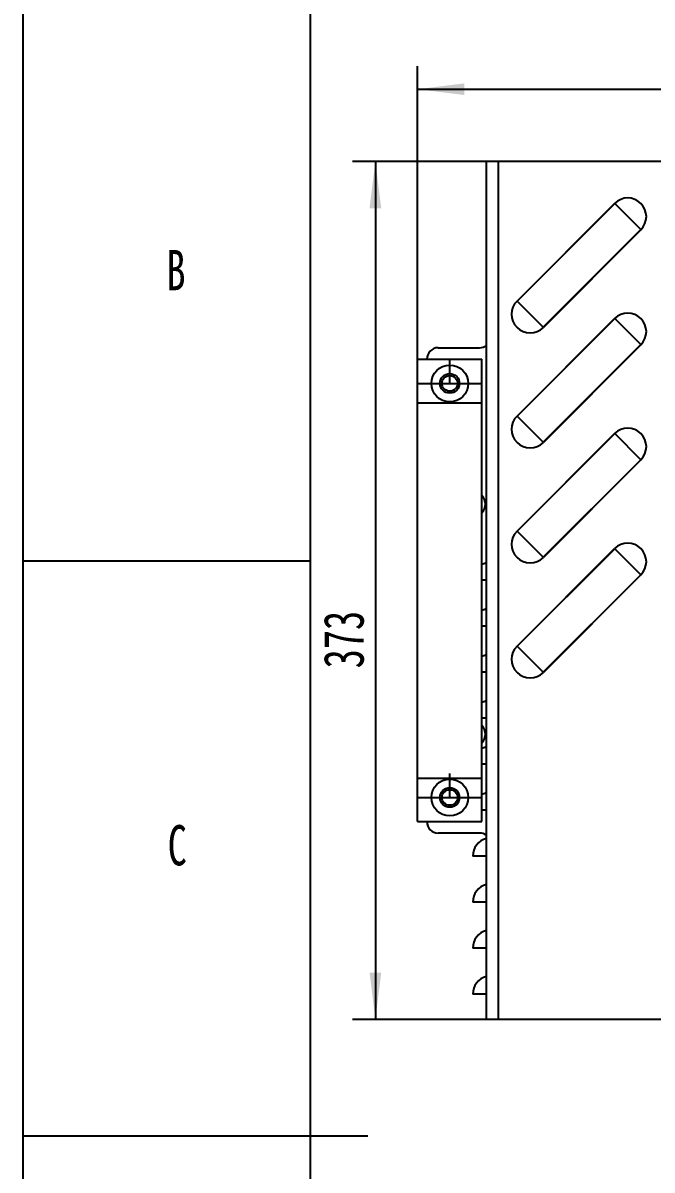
# Model space of a CAD drawing. Header units: millimetres. Extents: x 0 to 210, y 0 to 297.
# Drawn here: x 0 to 54.7, y 145.5 to 245.3 of the extents above; entities that cross this region are included whole.
import ezdxf

# ---------------------------------------------------------------- set-up
doc = ezdxf.new("R2010")
doc.units = ezdxf.units.MM
doc.linetypes.add('CENTERX2', pattern=[20.32, 12.7, -2.54, 2.54, -2.54])
doc.layers.add('图框', color=7, linetype='Continuous')
doc.layers.add('图纸格式', color=7, linetype='Continuous')
doc.styles.add('SLDTEXTSTYLE5', font='TXT', dxfattribs={"width": 0.7})
doc.dimstyles.new('SLDDIMSTYLE0', dxfattribs={"dimtxt": 3.5, "dimasz": 4.08, "dimexe": 0, "dimexo": 0.0625, "dimgap": 0.875, "dimtad": 2, "dimlfac": 5, "dimrnd": 1e-09, "dimzin": 12, "dimdsep": 46, "dimtxsty": 'SLDTEXTSTYLE5', "dimsah": 1, "dimcen": 0.09, "dimadec": 0, "dimazin": 3, "dimtfac": 1, "dimtofl": 0, "dimtmove": 0, "dimatfit": 3, "dimfxl": 0, "dimfrac": 2, "dimtolj": 1, "dimtzin": 12, "dimarcsym": 0})

# ---------------------------------------------------------------- blocks, each defined once
blk = doc.blocks.new('_D')
at = {"layer": '图纸格式'}
for p, q in [((34.338, 216.02), (34.338, 241.498)), ((118.938, 216.02), (118.938, 241.498)), ((34.338, 239.498), (118.938, 239.498))]:
    blk.add_line(p, q, dxfattribs=at)
for points in [[(34.338, 239.498), (38.418, 238.99), (38.418, 240.006)], [(118.938, 239.498), (114.858, 240.006), (114.858, 238.99)]]:
    blk.add_solid(points, dxfattribs=at)
at = {"layer": '图纸格式', "insert": (77.496, 244.009), "char_height": 3.5, "attachment_point": 1, "style": 'SLDTEXTSTYLE5'}
blk.add_mtext('423', dxfattribs=at)
blk = doc.blocks.new('_D_1')
at = {"layer": '图纸格式'}
for p, q in [((40.338, 233.22), (28.668, 233.22)), ((30.668, 233.22), (30.668, 158.62)), ((40.338, 158.62), (28.668, 158.62))]:
    blk.add_line(p, q, dxfattribs=at)
for points in [[(30.668, 233.22), (30.16, 229.14), (31.176, 229.14)], [(30.668, 158.62), (31.176, 162.7), (30.16, 162.7)]]:
    blk.add_solid(points, dxfattribs=at)
at = {"layer": '图纸格式', "insert": (26.157, 189.147), "char_height": 3.5, "attachment_point": 1, "rotation": 90, "style": 'SLDTEXTSTYLE5'}
blk.add_mtext('373', dxfattribs=at)

msp = doc.modelspace()

# ---------------------------------------------------------------- linework, layer by layer
at = {"color": 7, "linetype": 'Continuous', "lineweight": 25}
for p, q in [((40.338, 158.62), (40.338, 233.22)), ((41.338, 233.22), (40.338, 233.22)), ((111.9384, 233.22), (41.338, 233.22)), ((41.338, 233.22), (41.338, 158.62)), ((42.9911, 221.0821), (51.4764, 229.5673)), ((51.4905, 229.5532), (43.0052, 221.0679)), ((53.7532, 227.2905), (51.4905, 229.5532)), ((45.268, 218.8052), (53.7532, 227.2905)), ((53.7674, 227.2763), (45.2821, 218.791)), ((43.0052, 221.0679), (45.268, 218.8052)), ((42.9911, 211.0821), (51.4764, 219.5673)), ((51.4905, 219.5532), (43.0052, 211.0679)), ((53.7532, 217.2905), (51.4905, 219.5532)), ((36.138, 217.02), (39.738, 217.02)), ((40.298, 217.1915), (40.338, 217.22)), ((40.298, 217.1915), (40.298, 198.3485)), ((45.268, 208.8052), (53.7532, 217.2905)), ((53.7674, 217.2763), (45.2821, 208.791)), ((34.338, 212.2465), (34.338, 216.02)), ((34.338, 216.02), (39.938, 216.02)), ((39.938, 212.2465), (39.938, 216.02)), ((34.338, 179.5936), (34.338, 212.2465)), ((34.338, 212.2465), (39.938, 212.2465)), ((39.938, 179.5936), (39.938, 212.2465)), ((43.0052, 211.0679), (45.268, 208.8052)), ((42.9911, 201.0821), (51.4764, 209.5673)), ((51.4905, 209.5532), (43.0052, 201.0679)), ((53.7532, 207.2905), (51.4905, 209.5532)), ((45.268, 198.8052), (53.7532, 207.2905)), ((53.7674, 207.2763), (45.2821, 198.791)), ((43.0052, 201.0679), (45.268, 198.8052)), ((42.9911, 191.0821), (51.4764, 199.5673)), ((51.4905, 199.5532), (43.0052, 191.0679)), ((53.7532, 197.2905), (51.4905, 199.5532)), ((40.338, 196.8102), (39.938, 196.8102)), ((40.298, 196.8102), (40.298, 194.3485)), ((45.268, 188.8052), (53.7532, 197.2905)), ((53.7674, 197.2763), (45.2821, 188.791)), ((40.338, 192.8102), (39.938, 192.8102)), ((40.298, 192.8102), (40.298, 190.3485)), ((43.0052, 191.0679), (45.268, 188.8052)), ((40.338, 188.8102), (39.938, 188.8102)), ((40.298, 188.8102), (40.298, 186.3485)), ((40.338, 184.8102), (39.938, 184.8102)), ((40.298, 184.8102), (40.298, 182.3485)), ((40.338, 180.8102), (39.938, 180.8102)), ((40.298, 180.8102), (40.298, 178.3485)), ((34.338, 175.82), (34.338, 179.5936)), ((34.338, 179.5936), (39.938, 179.5936)), ((39.938, 175.82), (39.938, 179.5936)), ((40.338, 176.8102), (39.938, 176.8102)), ((40.298, 176.8102), (40.298, 174.6485)), ((34.338, 175.82), (39.938, 175.82)), ((39.738, 174.82), (36.138, 174.82)), ((40.338, 174.62), (40.298, 174.6485)), ((40.338, 172.8102), (39.138, 172.8102)), ((40.338, 168.8102), (39.138, 168.8102)), ((40.338, 164.8102), (39.138, 164.8102)), ((40.338, 160.8102), (39.138, 160.8102)), ((41.338, 158.62), (40.338, 158.62)), ((111.9384, 158.62), (41.338, 158.62))]:
    msp.add_line(p, q, dxfattribs=at)
at = {"color": 7, "linetype": 'CENTERX2'}
for p, q in [((37.138, 213.92), (37.138, 216.02)), ((37.138, 213.92), (37.138, 216.02)), ((34.338, 213.92), (39.938, 213.92)), ((34.338, 213.92), (39.938, 213.92)), ((37.138, 177.92), (37.138, 180.02)), ((37.138, 177.92), (37.138, 180.02)), ((34.338, 177.92), (39.938, 177.92)), ((34.338, 177.92), (39.938, 177.92))]:
    msp.add_line(p, q, dxfattribs=at)
at = {"color": 7, "linetype": 'Continuous', "lineweight": 25, "flags": 128}
for points in [[(39.938, 198.1958), (40.0893, 198.2728), (40.338, 198.3594)], [(39.938, 194.1958), (40.0893, 194.2728), (40.338, 194.3594)], [(39.938, 190.1958), (40.0893, 190.2728), (40.338, 190.3594)], [(39.938, 186.1958), (40.0893, 186.2728), (40.338, 186.3594)], [(39.938, 182.1958), (40.0893, 182.2728), (40.338, 182.3594)], [(39.938, 178.1958), (40.0893, 178.2728), (40.338, 178.3594)]]:
    msp.add_lwpolyline(points, dxfattribs=at)
at = {"color": 7, "linetype": 'Continuous', "lineweight": 25}
for centre, radius in [((37.138, 213.92), 1.6), ((37.138, 213.92), 0.85), ((37.138, 213.92), 0.68), ((37.138, 177.92), 1.6), ((37.138, 177.92), 0.85), ((37.138, 177.92), 0.68)]:
    msp.add_circle(centre, radius, dxfattribs=at)
for centre, radius, start, end in [((52.6219, 228.4218), 1.62, 315, 135), ((44.1366, 219.9365), 1.62, 135, 315), ((52.6219, 218.4218), 1.62, 315, 135), ((36.138, 216.02), 1, 90, 180), ((39.738, 218.02), 1, 270, 304.055798), ((44.1366, 209.9365), 1.62, 135, 315), ((52.6219, 208.4218), 1.62, 315, 135), ((39.1384, 203.42), 1.1, 316.626331, 43.373669), ((44.1366, 199.9365), 1.62, 135, 315), ((52.6219, 198.4218), 1.62, 315, 135), ((44.1366, 189.9365), 1.62, 135, 315), ((39.1384, 183.42), 1.1, 316.626331, 43.373669), ((36.138, 175.82), 1, 180, 270), ((39.738, 173.82), 1, 55.944202, 90), ((40.738, 172.8102), 1.6, 104.477512, 180), ((40.738, 168.8102), 1.6, 104.477512, 180), ((40.738, 164.8102), 1.6, 104.477512, 180), ((40.738, 160.8102), 1.6, 104.477512, 180)]:
    msp.add_arc(centre, radius, start, end, dxfattribs=at)
at = {"layer": '图框'}
for p, q in [((0, 297), (0, 0)), ((0, 198.5), (25, 198.5))]:
    msp.add_line(p, q, dxfattribs=at)
at = {"layer": '图框', "lineweight": 25}
for p, q in [((25, 292), (25, 5)), ((0, 148.5), (30, 148.5))]:
    msp.add_line(p, q, dxfattribs=at)

# ---------------------------------------------------------------- texts
at = {"layer": '图框', "char_height": 3.5, "attachment_point": 2, "style": 'SLDTEXTSTYLE5'}
for s, insert in [('B', (13.3203, 225.5207)), ('C', (13.4273, 175.5207))]:
    msp.add_mtext(s, dxfattribs=dict(at, insert=insert))

# ---------------------------------------------------------------- dimensions: what is measured, and where the dimension line sits
at = {"layer": '图纸格式'}
for base, p1, p2, angle, picture, middle in [((118.9384, 239.4977), (34.338, 216.02), (118.9384, 216.02), 0, '_D', (79.8, 239.4977)), ((30.6684, 158.62), (40.338, 233.22), (40.338, 158.62), 90, '_D_1', (30.6684, 191.4483))]:
    dim = msp.add_linear_dim(base=base, p1=p1, p2=p2, angle=angle, dimstyle='SLDDIMSTYLE0', dxfattribs=at)
    dim.commit()
    dim.dimension.update_dxf_attribs({"geometry": picture, "text_midpoint": middle, "dimtype": 160})

doc.saveas('drawing.dxf')
